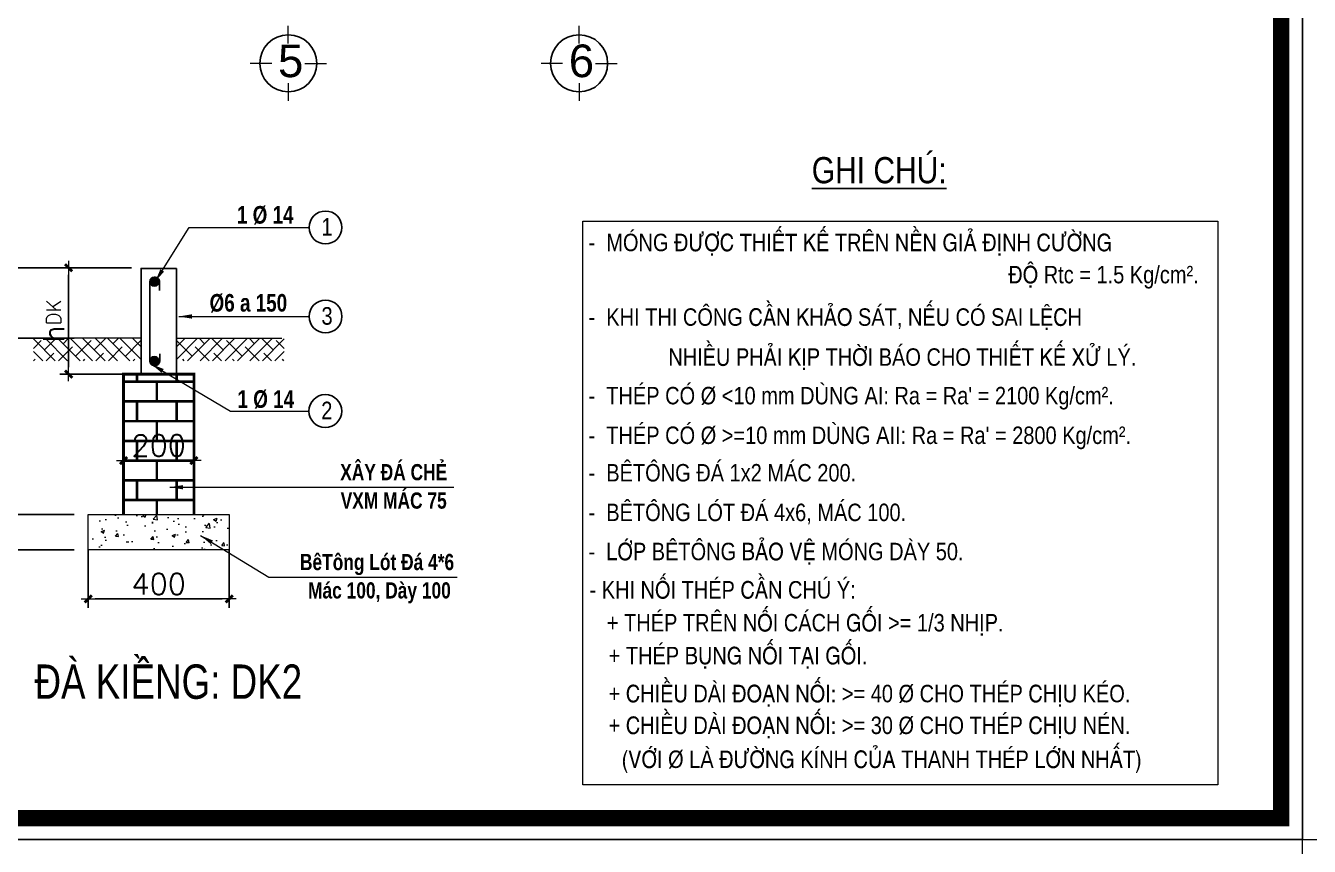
# Model space of a CAD drawing. Header units: millimetres. Extents: x 615730 to 2792744, y 139412 to 597571.
# Drawn here: x 1104266 to 1118834, y 229812 to 239123 of the extents above; entities that cross this region are included whole.
import ezdxf
from ezdxf.enums import TextEntityAlignment as Align

# ---------------------------------------------------------------- set-up
doc = ezdxf.new("R2010")
doc.units = ezdxf.units.MM
doc.header["$MEASUREMENT"] = 0
doc.header["$PDMODE"] = 34
doc.linetypes.add('ACAD_ISO03W100', pattern=[30, 12, -18])
doc.layers.get('0').update_dxf_attribs({"lineweight": 5})
for name, color, linetype, lineweight in [('0.1(9)', 9, 'Continuous', 13), ('DUONG BAO', 7, 'Continuous', 20), ('duongkichthuoc', 2, 'Continuous', 13), ('HACTH', 251, 'Continuous', 15), ('KT', 148, 'Continuous', 18), ('thay', 7, 'Continuous', 15), ('THEP DOC', 1, 'Continuous', 70)]:
    doc.layers.add(name, color=color, linetype=linetype, lineweight=lineweight)
for name, color, linetype in [('2L', 7, 'Continuous'), ('5L', 1, 'Continuous'), ('GHICHU', 40, 'Continuous'), ('H', 252, 'Continuous'), ('netthay', 3, 'Continuous'), ('TEXT', 2, 'Continuous'), ('VE', 142, 'Continuous')]:
    doc.layers.add(name, color=color, linetype=linetype)
doc.styles.add('BOLE', font='txt.shx')
doc.styles.add('H280', font='', dxfattribs={"height": 200})
doc.styles.add('HOA A1', font='', dxfattribs={"height": 250})
doc.styles.add('HOA2A', font='', dxfattribs={"width": 0.8})
doc.styles.add('KT OZON', font='', dxfattribs={"height": 200})
doc.styles.add('romans', font='romans.shx', dxfattribs={"height": 240})
doc.styles.get("Standard").update_dxf_attribs({"font": ''})
doc.styles.add('vk DUY', font='', dxfattribs={"width": 0.8})
doc.styles.add('VN', font='')
doc.styles.get('H280').set_extended_font_data('VNI-Avo')
doc.styles.get('HOA A1').set_extended_font_data('VNI-Helve-Condense')
doc.styles.get('HOA2A').set_extended_font_data('VNI-Helve-Condense')
doc.styles.get('KT OZON').set_extended_font_data('VNI-Helve')
doc.styles.get('Standard').set_extended_font_data('VNI-Avo')
doc.styles.get('vk DUY').set_extended_font_data('VNI-Avo', bold=True)
doc.styles.get('VN').set_extended_font_data('VNI-Helve-Condense')
doc.dimstyles.new('25', dxfattribs={"dimtxt": 160, "dimasz": 80, "dimexe": 100, "dimexo": 0, "dimgap": 50, "dimtad": 1, "dimdec": 0, "dimlfac": 0.25, "dimdsep": 46, "dimtxsty": 'romans', "dimblk": ']', "dimcen": 50, "dimdle": 100, "dimclrd": 148, "dimclre": 148, "dimclrt": 2, "dimadec": 0, "dimazin": 0, "dimtfac": 0.4, "dimtdec": 0, "dimtix": 1, "dimtmove": 2, "dimatfit": 3, "dimldrblk": ']', "dimfxl": 1, "dimtvp": 0.004, "dimtolj": 1, "dimarcsym": 0})
doc.dimstyles.new('TL1-20', dxfattribs={"dimtxt": 250, "dimasz": 150, "dimexe": 150, "dimexo": 350, "dimgap": 100, "dimtad": 1, "dimdec": 0, "dimlfac": 0.2, "dimdsep": 46, "dimtxsty": 'HOA2A', "dimblk": 'ARCHTICK', "dimcen": 0.09, "dimdle": 150, "dimclrd": 256, "dimclre": 256, "dimclrt": 7, "dimadec": 0, "dimazin": 0, "dimtfac": 1, "dimtdec": 0, "dimtix": 1, "dimtmove": 2, "dimatfit": 3, "dimfxl": 1, "dimtolj": 1, "dimtzin": 0, "dimlwd": -1, "dimlwe": -1, "dimarcsym": 0})

# ---------------------------------------------------------------- blocks, each defined once
blk = doc.blocks.new(']')
for p, q in [((1, 0), (-1, 0)), ((0, 1), (0, -1))]:
    blk.add_line(p, q)
at = {"color": 9, "const_width": 0.4}
blk.add_lwpolyline([(-0.51, -0.51), (0.51, 0.51)], dxfattribs=at)
blk = doc.blocks.new('*D960')
at = {"layer": 'DEFPOINTS', "color": 0, "transparency": 16777216}
for p in [(1104816, 235576), (1104021, 233576), (1104816, 233576)]:
    blk.add_point(p, dxfattribs=at)
at = {"layer": 'duongkichthuoc', "color": 148, "lineweight": -2, "transparency": 16777216}
for p, q in [((1104816, 235576), (1103921, 235576)), ((1104021, 235496), (1104021, 233656)), ((1104816, 233576), (1103921, 233576))]:
    blk.add_line(p, q, dxfattribs=at)
at = {"layer": 'duongkichthuoc', "color": 148, "lineweight": -2, "transparency": 16777216, "xscale": 80, "yscale": 80, "zscale": 80}
for p, rotation in [((1104021, 235576), 90), ((1104021, 233576), 270)]:
    blk.add_blockref(']', p, dxfattribs=dict(at, rotation=rotation))
at = {"layer": 'duongkichthuoc', "color": 2, "transparency": 16777216, "insert": (1103851, 234576), "char_height": 240, "attachment_point": 5, "rotation": 90, "style": 'romans'}
blk.add_mtext('\\A1;500', dxfattribs=at)
blk = doc.blocks.new('*D961')
at = {"layer": 'DEFPOINTS', "color": 0, "transparency": 16777216}
for p in [(1104816, 233576), (1104021, 233176), (1104816, 233176)]:
    blk.add_point(p, dxfattribs=at)
at = {"layer": 'duongkichthuoc', "color": 148, "lineweight": -2, "transparency": 16777216}
for p, q in [((1104021, 233656), (1104021, 233736)), ((1104816, 233576), (1103921, 233576)), ((1104021, 233576), (1104021, 233176)), ((1104816, 233176), (1103921, 233176)), ((1104021, 233096), (1104021, 233016))]:
    blk.add_line(p, q, dxfattribs=at)
at = {"layer": 'duongkichthuoc', "color": 148, "lineweight": -2, "transparency": 16777216, "xscale": 80, "yscale": 80, "zscale": 80}
for p, rotation in [((1104021, 233576), 270), ((1104021, 233176), 90)]:
    blk.add_blockref(']', p, dxfattribs=dict(at, rotation=rotation))
at = {"layer": 'duongkichthuoc', "color": 2, "transparency": 16777216, "insert": (1103851, 233376), "char_height": 240, "attachment_point": 5, "rotation": 90, "style": 'romans'}
blk.add_mtext('\\A1;100', dxfattribs=at)
blk = doc.blocks.new('*D962')
at = {"layer": 'DEFPOINTS', "color": 0, "transparency": 16777216}
for p in [(1105376, 234363), (1106176, 234363), (1106176, 234189)]:
    blk.add_point(p, dxfattribs=at)
at = {"layer": 'duongkichthuoc', "color": 148, "lineweight": -2, "transparency": 16777216}
for p, q in [((1105376, 234363), (1105376, 234089)), ((1106176, 234363), (1106176, 234089)), ((1105456, 234189), (1106096, 234189))]:
    blk.add_line(p, q, dxfattribs=at)
at = {"layer": 'duongkichthuoc', "color": 148, "lineweight": -2, "transparency": 16777216, "xscale": 80, "yscale": 80, "zscale": 80, "rotation": 180}
blk.add_blockref(']', (1105376, 234189), dxfattribs=at)
at = {"layer": 'duongkichthuoc', "color": 148, "lineweight": -2, "transparency": 16777216, "xscale": 80, "yscale": 80, "zscale": 80}
blk.add_blockref(']', (1106176, 234189), dxfattribs=at)
at = {"layer": 'duongkichthuoc', "color": 2, "transparency": 16777216, "insert": (1105776, 234359), "char_height": 240, "attachment_point": 5, "style": 'romans'}
blk.add_mtext('\\A1;200', dxfattribs=at)
blk = doc.blocks.new('*D963')
at = {"layer": 'DEFPOINTS', "color": 0, "transparency": 16777216}
for p in [(1104976, 233176), (1106576, 233176), (1106576, 232619)]:
    blk.add_point(p, dxfattribs=at)
at = {"layer": 'duongkichthuoc', "color": 148, "lineweight": -2, "transparency": 16777216}
for p, q in [((1104976, 233176), (1104976, 232519)), ((1106576, 233176), (1106576, 232519)), ((1105056, 232619), (1106496, 232619))]:
    blk.add_line(p, q, dxfattribs=at)
at = {"layer": 'duongkichthuoc', "color": 148, "lineweight": -2, "transparency": 16777216, "xscale": 80, "yscale": 80, "zscale": 80, "rotation": 180}
blk.add_blockref(']', (1104976, 232619), dxfattribs=at)
at = {"layer": 'duongkichthuoc', "color": 148, "lineweight": -2, "transparency": 16777216, "xscale": 80, "yscale": 80, "zscale": 80}
blk.add_blockref(']', (1106576, 232619), dxfattribs=at)
at = {"layer": 'duongkichthuoc', "color": 2, "transparency": 16777216, "insert": (1105776, 232789), "char_height": 240, "attachment_point": 5, "style": 'romans'}
blk.add_mtext('\\A1;400', dxfattribs=at)
blk = doc.blocks.new('*D964')
at = {"layer": 'DEFPOINTS', "color": 0, "transparency": 16777216}
for p in [(1104753, 236376), (1105465, 236376), (1105465, 235168)]:
    blk.add_point(p, dxfattribs=at)
at = {"layer": 'duongkichthuoc', "color": 148, "lineweight": -2, "transparency": 16777216}
for p, q in [((1105465, 236376), (1104653, 236376)), ((1104753, 235248), (1104753, 236296)), ((1105465, 235168), (1104653, 235168))]:
    blk.add_line(p, q, dxfattribs=at)
at = {"layer": 'duongkichthuoc', "color": 148, "lineweight": -2, "transparency": 16777216, "xscale": 80, "yscale": 80, "zscale": 80}
for p, rotation in [((1104753, 236376), 90), ((1104753, 235168), 270)]:
    blk.add_blockref(']', p, dxfattribs=dict(at, rotation=rotation))
at = {"layer": 'duongkichthuoc', "color": 2, "transparency": 16777216, "insert": (1104463, 235772), "char_height": 240, "attachment_point": 2, "rotation": 90, "style": 'romans'}
blk.add_mtext('\\A1;h{\\H0.6818x;DK}', dxfattribs=at)
blk = doc.blocks.new('_ARCHTICK')
at = {"color": 0, "linetype": 'ByBlock', "const_width": 0.15}
blk.add_lwpolyline([(-0.5, -0.5), (0.5, 0.5)], dxfattribs=at)
blk = doc.blocks.new('*D965')
at = {"layer": 'DEFPOINTS', "color": 0, "transparency": 16777216}
for p in [(1104021, 236376), (1104816, 236376), (1104816, 235576)]:
    blk.add_point(p, dxfattribs=at)
at = {"layer": 'duongkichthuoc', "color": 148, "lineweight": -2, "transparency": 16777216}
for p, q in [((1104816, 236376), (1103921, 236376)), ((1104021, 235656), (1104021, 236296)), ((1104816, 235576), (1103921, 235576))]:
    blk.add_line(p, q, dxfattribs=at)
at = {"layer": 'duongkichthuoc', "color": 148, "lineweight": -2, "transparency": 16777216, "xscale": 80, "yscale": 80, "zscale": 80}
for p, rotation in [((1104021, 236376), 90), ((1104021, 235576), 270)]:
    blk.add_blockref(']', p, dxfattribs=dict(at, rotation=rotation))
at = {"layer": 'duongkichthuoc', "color": 2, "transparency": 16777216, "insert": (1103851, 235976), "char_height": 240, "attachment_point": 5, "rotation": 90, "style": 'romans'}
blk.add_mtext('\\A1;200', dxfattribs=at)
blk = doc.blocks.new('SO')
at = {"layer": 'GHICHU'}
blk.add_circle((202, 0), 233, dxfattribs=at)
at = {"layer": 'THEP DOC', "style": 'BOLE'}
blk.add_attdef('23', text='', height=200, dxfattribs=at).set_placement((214, 7), align=Align.MIDDLE)
blk = doc.blocks.new('TRUC 1')
at = {"ltscale": 50}
blk.add_circle((0, -9525), 8572, dxfattribs=at)
at = {"layer": '0.1(9)', "ltscale": 50}
for p, q in [((0, -3572), (0, 1782)), ((-4942, -9525), (-11427, -9525)), ((4942, -9525), (11427, -9525)), ((0, -15478), (0, -20832))]:
    blk.add_line(p, q, dxfattribs=at)
at = {"layer": 'TEXT', "ltscale": 50, "style": 'H280'}
blk.add_attdef('1', text='', height=10478, dxfattribs=at).set_placement((-214, -4892), align=Align.CENTER)

msp = doc.modelspace()

# ---------------------------------------------------------------- hatches: boundary and pattern name
at = {"layer": '2L'}
for points in [[(1105676.4, 236218, -1), (1105776.4, 236218, -1)], [(1105776.4, 235318, -1), (1105676.4, 235318, -1)]]:
    msp.add_hatch(color=256, dxfattribs=at).paths.add_polyline_path(points)
at = {"layer": 'HACTH'}
h = msp.add_hatch(dxfattribs=at)
h.set_pattern_fill('ANSI38', color=256, scale=800, style=0)
h.set_pattern_definition([(135, (1989988.13, 46575.67), (70.710678, 70.710678), []), (45, (1989988.13, 46575.67), (212.132034, 70.710678), [250, -150])])
h.paths.add_polyline_path([(1105576.4, 235576.4), (1104353.3, 235576.4), (1104353.3, 235321.8), (1105576.4, 235321.8)])
h = msp.add_hatch(dxfattribs=at)
h.set_pattern_fill('ANSI38', color=256, scale=800, style=0)
h.set_pattern_definition([(45, (221564.58, 46575.67), (-70.710678, 70.710678), []), (135, (221564.58, 46575.67), (-212.132034, 70.710678), [250, -150])])
h.paths.add_polyline_path([(1105976.4, 235576.4), (1107199.4, 235576.4), (1107199.4, 235321.8), (1105976.4, 235321.8)])
h = msp.add_hatch(dxfattribs=at)
h.set_pattern_fill('AR-CONC', color=256, scale=56, style=0)
h.set_pattern_definition([(50, (911551.24, 368806.4), (401.6657, -35.1412), [42, -462]), (355, (911551.24, 368806.4), (-77.70075, 421.2276), [33.6, -369.6]), (100.4514, (911584.7, 368803.47), (323.96525, 386.08614), [35.6945, -392.6396]), (46.1842, (911551.24, 368918.4), (597.655, -92.6906), [63, -693]), (96.6356, (911601.04, 368910.7), (523.4111, 545.506), [53.5418, -588.9593]), (351.1842, (911551.24, 368918.4), (523.4107, 545.5064), [50.4, -554.4]), (21, (911607.24, 368890.4), (334.26795, -225.4666), [42, -462]), (326, (911607.24, 368890.4), (136.2566, 406.084), [33.6, -369.6]), (71.4514, (911635.1, 368871.6), (470.5247, 180.6171), [35.6945, -392.6396]), (37.5, (911551.24, 368806.4), (6.80952, 186.42056), [0, -365.12, 0, -375.2, 0, -371]), (7.5, (911551.24, 368806.4), (147.31894, 220.87056), [0, -213.92, 0, -356.72, 0, -141.4]), (327.5, (911426.36, 368806.4), (298.94056, -12.63073), [0, -140, 0, -436.8, 0, -579.6]), (317.5, (911370.36, 368806.4), (326.58425, 56.0588), [0, -182, 0, -290.08, 0, -411.6])])
h.paths.add_polyline_path([(1104976.4, 233576.4), (1104976.4, 233176.4), (1106576.4, 233176.4), (1106576.4, 233576.4)])
at = {"layer": 'VE', "ltscale": 400}
h = msp.add_hatch(dxfattribs=at)
h.set_pattern_fill('AR-B816C', color=256, scale=28, style=0)
h.set_pattern_definition([(0, (911551.24, 368806.4), (224, 224), [437.5, -10.5]), (0, (911327.24, 368816.9), (224, 224), [437.5, -10.5]), (90, (911551.24, 368806.4), (-224, 224), [-234.5, 213.5]), (90, (911540.74, 368806.4), (-224, 224), [-234.5, 213.5])])
h.paths.add_polyline_path([(1105574.5, 236644.2), (1105978.2, 236644.2), (1105978.2, 236340), (1105574.5, 236340)], flags=24)
h.paths.add_polyline_path([(1105572.8, 234522.9), (1105980, 234522.9), (1105980, 234218.6), (1105572.8, 234218.6)], flags=24)
h.paths.add_polyline_path([(1105573.6, 235972.7), (1105979.1, 235972.7), (1105979.1, 235668.4), (1105573.6, 235668.4)], flags=24)
h.paths.add_polyline_path([(1105376.4, 235168), (1105376.4, 233576.4), (1106176.4, 233576.4), (1106176.4, 235168)])

# ---------------------------------------------------------------- linework, layer by layer
at = {"linetype": 'Continuous'}
msp.add_line((1105249.6, 235576.4, -15.9), (1104357.4, 235576.4, -15.9), dxfattribs=at)
at = {"ltscale": 400, "elevation": -15.9}
msp.add_lwpolyline([(1105376.4, 233576.4, 32, 32, 0), (1105376.4, 234776.4, 32, 32, 0), (1105376.4, 234776.4, 32, 32, 0), (1105376.4, 234765.2, 32, 32, 0), (1105376.4, 234765.2, 32, 32, 0), (1105376.4, 235168, 32, 32, 0), (1106176.4, 235168, 32, 32, 0), (1106176.4, 234765.2, 32, 32, 0), (1106176.4, 234765.2, 32, 32, 0), (1106176.4, 234776.4, 32, 32, 0), (1106176.4, 234776.4, 32, 32, 0), (1106176.4, 233576.4, 0, 0, 0)], format="xyseb", dxfattribs=at)
for points in [[(1105376.4, 234765.2), (1105376.4, 234765.2), (1105376.4, 234776.4)], [(1105376.4, 234776.4), (1105376.4, 234765.2), (1105376.4, 234765.2)]]:
    msp.add_lwpolyline(points, dxfattribs=at)
msp.add_lwpolyline([(1104976.4, 233576.4), (1106576.4, 233576.4), (1106576.4, 233176.4), (1104976.4, 233176.4)], close=True, dxfattribs=at)
at = {"layer": '2L', "elevation": -15.9}
msp.add_lwpolyline([(1105976.4, 236368), (1105976.4, 235168), (1105576.4, 235168), (1105576.4, 236368)], close=True, dxfattribs=at)
at = {"layer": '2L'}
for centre in [(1105726.4, 236218, -15.9), (1105726.4, 235318, -15.9)]:
    msp.add_circle(centre, 50, dxfattribs=at)
at = {"layer": '5L', "linetype": 'ByBlock', "elevation": -15.9}
msp.add_lwpolyline([(1105784.8, 236119.3), (1105784.8, 236218, 0.4142136), (1105734.8, 236268), (1105726.4, 236268, 0.4142136), (1105676.4, 236218), (1105676.4, 235318, 0.4142136), (1105726.4, 235268), (1105736.6, 235268, 0.4142136), (1105786.6, 235318), (1105786.6, 235400.7)], format="xyb", dxfattribs=at)
at = {"layer": 'DUONG BAO'}
for p, q in [((1105576.4, 235576.4, -15.9), (1104579.4, 235576.4, -15.9)), ((1105976.4, 235576.4, -15.9), (1107173.3, 235576.4, -15.9))]:
    msp.add_line(p, q, dxfattribs=at)
at = {"layer": 'H', "const_width": 182.5, "elevation": -15.9}
msp.add_lwpolyline([(1082870.7, 230131.1), (1118514.5, 230131.1), (1118514.5, 255191.2), (1082870.7, 255191.2)], close=True, dxfattribs=at)
at = {"layer": 'KT', "ltscale": 10}
msp.add_lwpolyline([(1110588, 236902.9), (1117795.7, 236902.9), (1117795.7, 230509.4), (1110588, 230509.4)], close=True, dxfattribs=at)
at = {"layer": 'thay', "linetype": 'Continuous', "elevation": -15.9}
for points in [[(1082627.4, 229887.8), (1118757.8, 229887.8), (1118757.8, 255434.5), (1082627.4, 255434.5)], [(1118757.8, 229887.8), (1154888.2, 229887.8), (1154888.2, 255434.5), (1118757.8, 255434.5)], [(1082627.4, 204341), (1118757.8, 204341), (1118757.8, 229887.8), (1082627.4, 229887.8)]]:
    msp.add_lwpolyline(points, close=True, dxfattribs=at)

# ---------------------------------------------------------------- block references
at = {"layer": 'netthay', "lineweight": -2, "ltscale": 10}
ref = msp.add_blockref('TRUC 1', (1107246.4, 238335.6, -13.1), dxfattribs=dict(at, xscale=0.03778148023411632, yscale=0.03778148023411632, zscale=0.03778148023411632, rotation=180))
ref.add_attrib('1', '5', dxfattribs={"layer": 'TEXT', "color": 3, "ltscale": 50, "height": 370.2, "style": 'KT OZON'}).set_placement((1107273.1, 238538.6, -13.1), align=Align.CENTER)
ref = msp.add_blockref('TRUC 1', (1110546.4, 238335.6, -13.1), dxfattribs=dict(at, xscale=0.03778148023411632, yscale=0.03778148023411632, zscale=0.03778148023411632, rotation=180))
ref.add_attrib('1', '6', dxfattribs={"layer": 'TEXT', "color": 3, "ltscale": 50, "height": 370.2, "style": 'KT OZON'}).set_placement((1110573.1, 238538.6, -13.1), align=Align.CENTER)
at = {"layer": 'TEXT', "linetype": 'ACAD_ISO03W100', "ltscale": 10}
ref = msp.add_blockref('SO', (1107507.1, 236833.2, -15.9), dxfattribs=dict(at, xscale=0.7999999998137355, yscale=0.7999999998137355, zscale=0.7999999998137355))
ref.add_attrib('23', '1', dxfattribs={"color": 3, "height": 200, "style": 'HOA A1'}).set_placement((1107685.7, 236839.7, -15.9), align=Align.MIDDLE_CENTER)
ref = msp.add_blockref('SO', (1107507.4, 235823.2, -15.9), dxfattribs=dict(at, xscale=0.7999999998137355, yscale=0.7999999998137355, zscale=0.7999999998137355))
ref.add_attrib('23', '3', dxfattribs={"color": 3, "height": 200, "style": 'HOA A1'}).set_placement((1107686.1, 235829.7, -15.9), align=Align.MIDDLE_CENTER)
ref = msp.add_blockref('SO', (1107504.6, 234750.1, -15.9), dxfattribs=dict(at, xscale=0.7999999998137355, yscale=0.7999999998137355, zscale=0.7999999998137355))
ref.add_attrib('23', '2', dxfattribs={"color": 3, "height": 200, "style": 'HOA A1'}).set_placement((1107683.2, 234756.6, -15.9), align=Align.MIDDLE_CENTER)

# ---------------------------------------------------------------- texts
at = {"linetype": 'Continuous', "style": 'vk DUY', "width": 0.8}
for s, p in [('XAÂY ÑAÙ CHEÛ', (1108442.5, 233964.8, -15.9)), ('VXM MAÙC 75', (1108442.5, 233642.8, -15.9)), ('BeâToâng Loùt Ñaù 4*6', (1108253.3, 232945.5, -15.9)), (' Maùc 100, Daøy 100', (1108253.3, 232623.5, -15.9))]:
    msp.add_text(s, height=184, dxfattribs=at).set_placement(p, align=Align.CENTER)
at = {"width": 0.8}
msp.add_text('ÑAØ KIEÀNG: DK2', height=390, dxfattribs=at).set_placement((1104366, 231485.2, -15.9))
at = {"layer": '2L', "lineweight": -2, "style": 'VN'}
for s, height, p in [('%%uGHI CHUÙ:', 297, (1113187, 237334.6)), ('-  MOÙNG ÑÖÔÏC THIEÁT KEÁ TREÂN NEÀN GIAÛ ÑÒNH CÖÔØNG', 198, (1110653.7, 236564.1)), ('ÑOÄ Rtc = 1.5 Kg/cm%%178.', 198, (1115417.7, 236199.4)), ('-  KHI THI COÂNG CAÀN KHAÛO SAÙT, NEÁU COÙ SAI LEÄCH', 198, (1110653.7, 235717.7)), ('   NHIEÀU PHAÛI KÒP THÔØI BAÙO CHO THIEÁT KEÁ XÖÛ LYÙ.', 198, (1111370.6, 235263.9)), ("-  THEÙP COÙ %%222 <10 mm DUØNG AI: Ra = Ra' = 2100 Kg/cm%%178.", 198, (1110653.7, 234826.3)), ("-  THEÙP COÙ %%222 >=10 mm DUØNG AII: Ra = Ra' = 2800 Kg/cm%%178.", 198, (1110653.7, 234376.6)), ('-  BEÂTOÂNG ÑAÙ 1x2 MAÙC 200.', 198, (1110653.7, 233951.1)), ('-  BEÂTOÂNG LOÙT ÑAÙ 4x6, MAÙC 100.', 198, (1110653.7, 233501.6)), ('-  LÔÙP BEÂTOÂNG BAÛO VEÄ MOÙNG DAØY 50.', 198, (1110653.7, 233057.7)), ('- KHI NOÁI THEÙP CAÀN CHUÙ YÙ:', 198, (1110665.1, 232623)), ('+ THEÙP TREÂN NOÁI CAÙCH GOÁI >= 1/3 NHÒP.', 198, (1110861.5, 232249.8)), ('+ THEÙP BUÏNG NOÁI TAÏI GOÁI.', 198, (1110881.6, 231877.1)), ('+ CHIEÀU DAØI ÑOAÏN NOÁI: >= 40 %%222 CHO THEÙP CHÒU KEÙO.', 198, (1110881.6, 231446)), ('+ CHIEÀU DAØI ÑOAÏN NOÁI: >= 30 %%222 CHO THEÙP CHÒU NEÙN.', 198, (1110881.6, 231085.7)), ('(VÔÙI Þ LAØ ÑÖÔØNG KÍNH CUÛA THANH THEÙP LÔÙN NHAÁT)', 198, (1111028.6, 230700.8))]:
    msp.add_text(s, height=height, dxfattribs=at).set_placement(p)
at = {"layer": 'DUONG BAO', "style": 'vk DUY', "width": 0.8}
for s, p in [('1 Þ 14', (1106663.3, 236876.6, -15.9)), ('Þ6 a 150', (1106352.9, 235878.4, -15.9)), ('1 Þ 14', (1106670.2, 234786.5, -15.9))]:
    msp.add_text(s, height=200, dxfattribs=at).set_placement(p)

# ---------------------------------------------------------------- dimensions: what is measured, and where the dimension line sits
at = {"layer": 'duongkichthuoc'}
for base, p1, p2, picture, middle in [((1104021.2, 236376.4, -15.9), (1104816, 235576.4, -15.9), (1104816, 236376.4, -15.9), '*D965', (1103851.2, 235976.4, -15.9)), ((1104021.2, 233176.4, -15.9), (1104816, 233576.4, -15.9), (1104816, 233176.4, -15.9), '*D961', (1103851.2, 233376.4, -15.9))]:
    dim = msp.add_linear_dim(base=base, p1=p1, p2=p2, angle=90, dimstyle='25', dxfattribs=at)
    dim.commit()
    dim.dimension.update_dxf_attribs({"geometry": picture, "text_midpoint": middle})
for base, p1, p2, angle, text, picture, middle in [((1104753.5, 236376.4, -15.9), (1105465.5, 235168, -15.9), (1105465.5, 236376.4, -15.9), 270, 'h{\\H0.6818x;DK}', '*D964', (1104583.5, 235772.2, -15.9)), ((1104021.2, 233576.4, -15.9), (1104816, 235576.4, -15.9), (1104816, 233576.4, -15.9), 90, '500', '*D960', (1103851.2, 234576.4, -15.9))]:
    dim = msp.add_linear_dim(base=base, p1=p1, p2=p2, angle=angle, text=text, dimstyle='25', dxfattribs=at)
    dim.commit()
    dim.dimension.update_dxf_attribs({"geometry": picture, "text_midpoint": middle})
for base, p1, p2, picture, middle in [((1106176.4, 234188.6, -15.9), (1105376.4, 234363.4, -15.9), (1106176.4, 234363.4, -15.9), '*D962', (1105776.4, 234358.6, -15.9)), ((1106576.4, 232618.7, -15.9), (1104976.4, 233176.4, -15.9), (1106576.4, 233176.4, -15.9), '*D963', (1105776.4, 232788.7, -15.9))]:
    dim = msp.add_linear_dim(base=base, p1=p1, p2=p2, dimstyle='25', dxfattribs=at)
    dim.commit()
    dim.dimension.update_dxf_attribs({"geometry": picture, "text_midpoint": middle})

# ---------------------------------------------------------------- leaders
for points in [[(1105734.8, 236218, -15.9), (1106122, 236833.2, -15.9), (1107482, 236833.2, -15.9)], [(1106002.2, 235823.2, -15.9), (1107482.4, 235823.2, -15.9)], [(1105691, 235282.6, -15.9), (1106589.2, 234750.1, -15.9), (1107479.5, 234750.1, -15.9)], [(1105902.6, 233885.8, -15.9), (1109124.2, 233885.8, -15.9)], [(1106250.5, 233339.4, -15.9), (1107025.2, 232866.5, -15.9), (1109161, 232866.5, -15.9)]]:
    msp.add_leader(points, dimstyle='TL1-20', override={"dimtxsty": 'vk DUY'}, dxfattribs=at)

doc.saveas('drawing.dxf')
